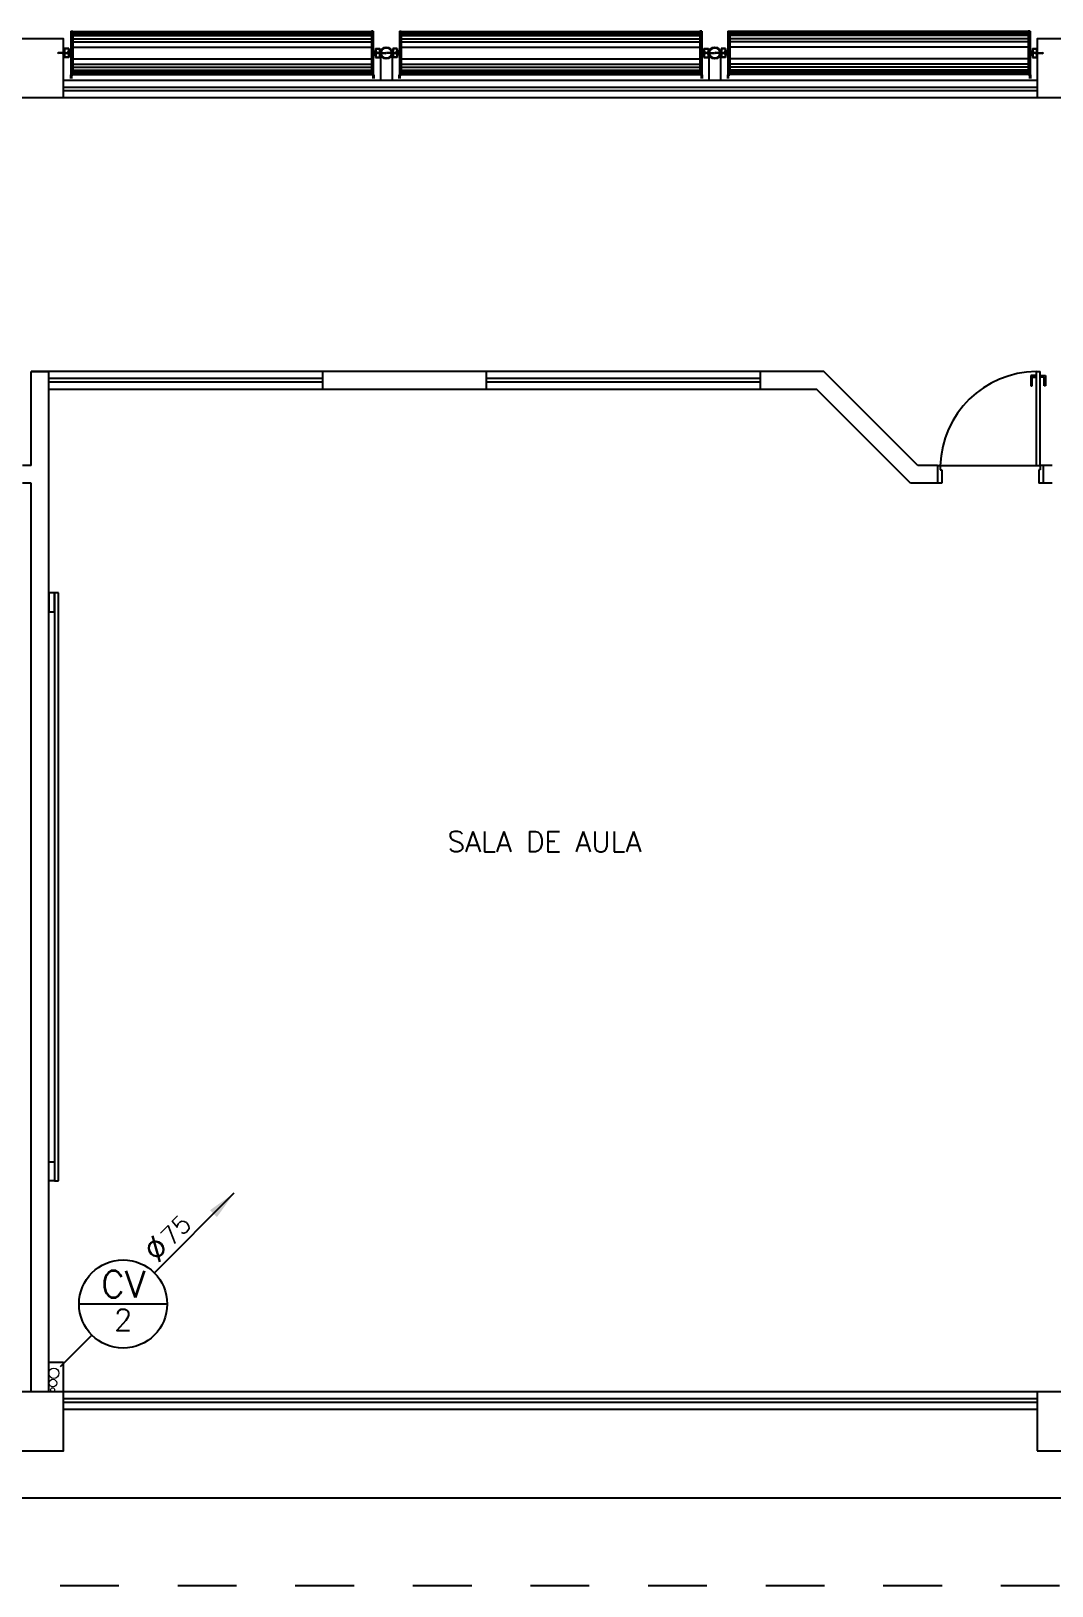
# Model space of a CAD drawing. Header units: millimetres. Extents: x -2485 to 3289, y -257 to 1952.
# Drawn here: x 23.791 to 25.527, y 36.214 to 38.86 of the extents above; entities that cross this region are included whole.
import ezdxf
from ezdxf.enums import TextEntityAlignment as Align

# ---------------------------------------------------------------- set-up
doc = ezdxf.new("R2010")
doc.units = ezdxf.units.MM
doc.header["$LTSCALE"] = 0.3
doc.linetypes.add('CONTINUO', pattern=[0])
doc.linetypes.add('HIDDEN2', pattern=[0.1875, 0.125, -0.0625])
for name, color, linetype in [('PAREDE', 7, 'CONTINUO'), ('PILAR', 2, 'Continuous'), ('PROJEÇÃO', 11, 'HIDDEN2'), ('TEX', 11, 'Continuous'), ('TEXTO', 3, 'Continuous')]:
    doc.layers.add(name, color=color, linetype=linetype)
doc.layers.add('prumada', color=9, linetype='Continuous', lineweight=15)
doc.styles.add('ROMANS', font='romans.shx', dxfattribs={"height": 0.03})

# ---------------------------------------------------------------- blocks, each defined once
blk = doc.blocks.new('V45')
at = {"layer": 'TEX', "color": 11}
for p, q in [((0.171, 0.171), (0.3069, 0.3069)), ((0.0115, 0.0115), (0.0649, 0.0649))]:
    blk.add_line(p, q, dxfattribs=at)
at = {"layer": 'TEX', "color": 5, "linetype": 'Continuous'}
blk.add_line((0.1929, 0.1179), (0.0429, 0.1179), dxfattribs=at)
blk.add_circle((0.1179, 0.1179), 0.075, dxfattribs=at)
at = {"layer": 'TEX', "color": 11}
blk.add_solid([(0.2656, 0.2774), (0.2774, 0.2656), (0.3069, 0.3069)], dxfattribs=at)
at = {"layer": 'TEX', "color": 5, "style": 'ROMANS'}
blk.add_text('%%c', height=0.04, rotation=45, dxfattribs=at).set_placement((0.1761, 0.1855))
at = {"layer": 'TEX', "color": 5, "linetype": 'Continuous', "style": 'ROMANS'}
blk.add_attdef('N', (0.2001, 0.2147), '', height=0.03, rotation=45, dxfattribs=at)
at = {"layer": 'TEX', "color": 9, "linetype": 'Continuous', "style": 'ROMANS'}
for tag, height, p in [('L', 0.045, (0.1179, 0.1292)), ('N', 0.036, (0.1179, 0.073))]:
    blk.add_attdef(tag, text='', height=height, dxfattribs=at).set_placement(p, align=Align.CENTER)

msp = doc.modelspace()

# ---------------------------------------------------------------- linework, layer by layer
at = {"layer": 'PAREDE'}
for p, q in [((23.858825, 38.859512), (23.858825, 38.779136)), ((23.858825, 38.859512), (23.86205, 38.859512)), ((23.86205, 38.859512), (23.86205, 38.78509)), ((23.86205, 38.859101), (24.36968, 38.859101)), ((24.36968, 38.859512), (24.36968, 38.78509)), ((24.372905, 38.859512), (24.36968, 38.859512)), ((24.372905, 38.859512), (24.372905, 38.779136)), ((24.417425, 38.859512), (24.417425, 38.779136)), ((24.417425, 38.859512), (24.42065, 38.859512)), ((24.42065, 38.859512), (24.42065, 38.78509)), ((24.42065, 38.859101), (24.92828, 38.859101)), ((24.92828, 38.859512), (24.92828, 38.78509)), ((24.931505, 38.859512), (24.92828, 38.859512)), ((24.931505, 38.859512), (24.931505, 38.779136)), ((24.976025, 38.859512), (24.976025, 38.779136)), ((24.976025, 38.859512), (24.97925, 38.859512)), ((24.97925, 38.859512), (24.97925, 38.78509)), ((25.48688, 38.859101), (24.97925, 38.859101)), ((25.48688, 38.859512), (25.48688, 38.78509)), ((25.490105, 38.859512), (25.48688, 38.859512)), ((25.490105, 38.859512), (25.490105, 38.779136)), ((23.86205, 38.857031), (24.36968, 38.857031)), ((23.86205, 38.854388), (24.36968, 38.854388)), ((23.86205, 38.851745), (24.36968, 38.851745)), ((23.86205, 38.84646), (24.36968, 38.84646)), ((23.86205, 38.841174), (24.36968, 38.841174)), ((23.86205, 38.832364), (24.36968, 38.832364)), ((24.42065, 38.857031), (24.92828, 38.857031)), ((24.42065, 38.854388), (24.92828, 38.854388)), ((24.42065, 38.851745), (24.92828, 38.851745)), ((24.42065, 38.84646), (24.92828, 38.84646)), ((24.42065, 38.841174), (24.92828, 38.841174)), ((24.42065, 38.832364), (24.92828, 38.832364)), ((25.48688, 38.857031), (24.97925, 38.857031)), ((25.48688, 38.854388), (24.97925, 38.854388)), ((25.48688, 38.851745), (24.97925, 38.851745)), ((25.48688, 38.84646), (24.97925, 38.84646)), ((25.48688, 38.841174), (24.97925, 38.841174)), ((25.48688, 38.832364), (24.97925, 38.832364)), ((23.838297, 38.822755), (23.836812, 38.822957)), ((23.836812, 38.821678), (23.836812, 38.822957)), ((23.838297, 38.82188), (23.836812, 38.821678)), ((23.838297, 38.822755), (23.838297, 38.82188)), ((23.843324, 38.822755), (23.838297, 38.822755)), ((23.843324, 38.82188), (23.838297, 38.82188)), ((23.838388, 38.822755), (23.838388, 38.82188)), ((23.846901, 38.822755), (23.843938, 38.822755)), ((23.846901, 38.82188), (23.843938, 38.82188)), ((23.847482, 38.829749), (23.847482, 38.814853)), ((23.85493, 38.829749), (23.847482, 38.829749)), ((23.85493, 38.814853), (23.847482, 38.814853)), ((23.854434, 38.829253), (23.847978, 38.829253)), ((23.847978, 38.829253), (23.847978, 38.815349)), ((23.847978, 38.82415), (23.848391, 38.82415)), ((23.847978, 38.820459), (23.847978, 38.82415)), ((23.847978, 38.820459), (23.848398, 38.820459)), ((23.854434, 38.815349), (23.847978, 38.815349)), ((23.848391, 38.820459), (23.848391, 38.82415)), ((23.848391, 38.823289), (23.849247, 38.823289)), ((23.848391, 38.82292), (23.849247, 38.82292)), ((23.848391, 38.821689), (23.849247, 38.821689)), ((23.848391, 38.82132), (23.849247, 38.82132)), ((23.849247, 38.82132), (23.849247, 38.823289)), ((23.849701, 38.822794), (23.849247, 38.821828)), ((23.849247, 38.822674), (23.84951, 38.822673)), ((23.849507, 38.822672), (23.849247, 38.822117)), ((23.849297, 38.821934), (23.849736, 38.821934)), ((23.849507, 38.822672), (23.849701, 38.822794)), ((23.849644, 38.822673), (23.850084, 38.822673)), ((23.850082, 38.822672), (23.849679, 38.821811)), ((23.849679, 38.821811), (23.849872, 38.821934)), ((23.850276, 38.822794), (23.849872, 38.821934)), ((23.849872, 38.821934), (23.85028, 38.821934)), ((23.850082, 38.822672), (23.850276, 38.822794)), ((23.850219, 38.822673), (23.850629, 38.822673)), ((23.850625, 38.82267), (23.850222, 38.82181)), ((23.850222, 38.82181), (23.850415, 38.821933)), ((23.850819, 38.822793), (23.850415, 38.821933)), ((23.850416, 38.821934), (23.850823, 38.821934)), ((23.850625, 38.82267), (23.850819, 38.822793)), ((23.850762, 38.822673), (23.851174, 38.822673)), ((23.851168, 38.822669), (23.850765, 38.821809)), ((23.850765, 38.821809), (23.850958, 38.821932)), ((23.851362, 38.822792), (23.850958, 38.821932)), ((23.850959, 38.821934), (23.851367, 38.821934)), ((23.851168, 38.822669), (23.851362, 38.822792)), ((23.851306, 38.822673), (23.851719, 38.822673)), ((23.851711, 38.822668), (23.851308, 38.821808)), ((23.851308, 38.821808), (23.851501, 38.821931)), ((23.851905, 38.822791), (23.851501, 38.821931)), ((23.851502, 38.821934), (23.851905, 38.821934)), ((23.851711, 38.822668), (23.851905, 38.822791)), ((23.85225, 38.822668), (23.851846, 38.821808)), ((23.851846, 38.821808), (23.85204, 38.821931)), ((23.851849, 38.822673), (23.852257, 38.822673)), ((23.852443, 38.822791), (23.85204, 38.821931)), ((23.852041, 38.821934), (23.85248, 38.821934)), ((23.85225, 38.822668), (23.852443, 38.822791)), ((23.852388, 38.822673), (23.852832, 38.822673)), ((23.852825, 38.822668), (23.852421, 38.821808)), ((23.852421, 38.821808), (23.852615, 38.821931)), ((23.853018, 38.822791), (23.852615, 38.821931)), ((23.852616, 38.821934), (23.85374, 38.821934)), ((23.852677, 38.824038), (23.852677, 38.820565)), ((23.858565, 38.824038), (23.852677, 38.824038)), ((23.858565, 38.820565), (23.852677, 38.820565)), ((23.852825, 38.822668), (23.853018, 38.822791)), ((23.852963, 38.822673), (23.85374, 38.822673)), ((23.853402, 38.824534), (23.853402, 38.820069)), ((23.855138, 38.824534), (23.853402, 38.824534)), ((23.855138, 38.820069), (23.853402, 38.820069)), ((23.853659, 38.821934), (23.853659, 38.822673)), ((23.85374, 38.821934), (23.85374, 38.822673)), ((23.854434, 38.829253), (23.854434, 38.815349)), ((23.85493, 38.829749), (23.85493, 38.814853)), ((23.857619, 38.825402), (23.855138, 38.825402)), ((23.855138, 38.825402), (23.855138, 38.8192)), ((23.857619, 38.8192), (23.855138, 38.8192)), ((23.857619, 38.825402), (23.857619, 38.8192)), ((23.858565, 38.82503), (23.857627, 38.82503)), ((23.857627, 38.82503), (23.857627, 38.819572)), ((23.857627, 38.824906), (23.858565, 38.824906)), ((23.857627, 38.824782), (23.858565, 38.824782)), ((23.857627, 38.824658), (23.858565, 38.824658)), ((23.857627, 38.824534), (23.858565, 38.824534)), ((23.857627, 38.824286), (23.858565, 38.824286)), ((23.857627, 38.824038), (23.858565, 38.824038)), ((23.857627, 38.823542), (23.858565, 38.823542)), ((23.857627, 38.821061), (23.858565, 38.821061)), ((23.857627, 38.820565), (23.858565, 38.820565)), ((23.857627, 38.820317), (23.858565, 38.820317)), ((23.857627, 38.820069), (23.858565, 38.820069)), ((23.857627, 38.819945), (23.858565, 38.819945)), ((23.857627, 38.81982), (23.858565, 38.81982)), ((23.857627, 38.819696), (23.858565, 38.819696)), ((23.858565, 38.819572), (23.857627, 38.819572)), ((23.858565, 38.82503), (23.858565, 38.819572)), ((23.86205, 38.812238), (24.36968, 38.812238)), ((24.373165, 38.82503), (24.374103, 38.82503)), ((24.373165, 38.82503), (24.373165, 38.819572)), ((24.374103, 38.824906), (24.373165, 38.824906)), ((24.374103, 38.824782), (24.373165, 38.824782)), ((24.374103, 38.824658), (24.373165, 38.824658)), ((24.374103, 38.824534), (24.373165, 38.824534)), ((24.374103, 38.824286), (24.373165, 38.824286)), ((24.374103, 38.824038), (24.373165, 38.824038)), ((24.373165, 38.824038), (24.379053, 38.824038)), ((24.374103, 38.823542), (24.373165, 38.823542)), ((24.374103, 38.821061), (24.373165, 38.821061)), ((24.374103, 38.820565), (24.373165, 38.820565)), ((24.373165, 38.820565), (24.379053, 38.820565)), ((24.374103, 38.820317), (24.373165, 38.820317)), ((24.374103, 38.820069), (24.373165, 38.820069)), ((24.374103, 38.819945), (24.373165, 38.819945)), ((24.374103, 38.81982), (24.373165, 38.81982)), ((24.374103, 38.819696), (24.373165, 38.819696)), ((24.373165, 38.819572), (24.374103, 38.819572)), ((24.374103, 38.82503), (24.374103, 38.819572)), ((24.374111, 38.825402), (24.376592, 38.825402)), ((24.374111, 38.825402), (24.374111, 38.8192)), ((24.374111, 38.8192), (24.376592, 38.8192)), ((24.376592, 38.825402), (24.376592, 38.8192)), ((24.376592, 38.824534), (24.378328, 38.824534)), ((24.376592, 38.820069), (24.378328, 38.820069)), ((24.3768, 38.829749), (24.3768, 38.814853)), ((24.3768, 38.829749), (24.384248, 38.829749)), ((24.3768, 38.814853), (24.384248, 38.814853)), ((24.377296, 38.829253), (24.383752, 38.829253)), ((24.377296, 38.829253), (24.377296, 38.815349)), ((24.377296, 38.815349), (24.383752, 38.815349)), ((24.37799, 38.821934), (24.37799, 38.822673)), ((24.378767, 38.822673), (24.37799, 38.822673)), ((24.379114, 38.821934), (24.37799, 38.821934)), ((24.378071, 38.821934), (24.378071, 38.822673)), ((24.378328, 38.824534), (24.378328, 38.820069)), ((24.378905, 38.822668), (24.378712, 38.822791)), ((24.378712, 38.822791), (24.379115, 38.821931)), ((24.379342, 38.822673), (24.378898, 38.822673)), ((24.378905, 38.822668), (24.379309, 38.821808)), ((24.379053, 38.824038), (24.379053, 38.820565)), ((24.379309, 38.821808), (24.379115, 38.821931)), ((24.379689, 38.821934), (24.37925, 38.821934)), ((24.37948, 38.822668), (24.379287, 38.822791)), ((24.379287, 38.822791), (24.37969, 38.821931)), ((24.379881, 38.822673), (24.379473, 38.822673)), ((24.37948, 38.822668), (24.379884, 38.821808)), ((24.379884, 38.821808), (24.37969, 38.821931)), ((24.380228, 38.821934), (24.379825, 38.821934)), ((24.379826, 38.822791), (24.380229, 38.821931)), ((24.380019, 38.822668), (24.379826, 38.822791)), ((24.380424, 38.822673), (24.380011, 38.822673)), ((24.380019, 38.822668), (24.380422, 38.821808)), ((24.380422, 38.821808), (24.380229, 38.821931)), ((24.380771, 38.821934), (24.380363, 38.821934)), ((24.380369, 38.822792), (24.380772, 38.821932)), ((24.380562, 38.822669), (24.380369, 38.822792)), ((24.380968, 38.822673), (24.380556, 38.822673)), ((24.380562, 38.822669), (24.380965, 38.821809)), ((24.380965, 38.821809), (24.380772, 38.821932)), ((24.381315, 38.821934), (24.380907, 38.821934)), ((24.380912, 38.822793), (24.381315, 38.821933)), ((24.381105, 38.82267), (24.380912, 38.822793)), ((24.381511, 38.822673), (24.381101, 38.822673)), ((24.381105, 38.82267), (24.381508, 38.82181)), ((24.381508, 38.82181), (24.381315, 38.821933)), ((24.381858, 38.821934), (24.38145, 38.821934)), ((24.381455, 38.822794), (24.381858, 38.821934)), ((24.381648, 38.822672), (24.381455, 38.822794)), ((24.382086, 38.822673), (24.381646, 38.822673)), ((24.381648, 38.822672), (24.382051, 38.821811)), ((24.382051, 38.821811), (24.381858, 38.821934)), ((24.382433, 38.821934), (24.381994, 38.821934)), ((24.382223, 38.822672), (24.382029, 38.822794)), ((24.382029, 38.822794), (24.382483, 38.821828)), ((24.382483, 38.822674), (24.38222, 38.822673)), ((24.382223, 38.822672), (24.382483, 38.822117)), ((24.38334, 38.823289), (24.382483, 38.823289)), ((24.382483, 38.82132), (24.382483, 38.823289)), ((24.38334, 38.82292), (24.382483, 38.82292)), ((24.38334, 38.821689), (24.382483, 38.821689)), ((24.38334, 38.82132), (24.382483, 38.82132)), ((24.383752, 38.820459), (24.383332, 38.820459)), ((24.383752, 38.82415), (24.38334, 38.82415)), ((24.38334, 38.820459), (24.38334, 38.82415)), ((24.383752, 38.829253), (24.383752, 38.815349)), ((24.383752, 38.820459), (24.383752, 38.82415)), ((24.384248, 38.829749), (24.384248, 38.814853)), ((24.384829, 38.822755), (24.387792, 38.822755)), ((24.384829, 38.82188), (24.387792, 38.82188)), ((24.385165, 38.822317), (24.385165, 38.776301)), ((24.388406, 38.822755), (24.393433, 38.822755)), ((24.388406, 38.82188), (24.393433, 38.82188)), ((24.393342, 38.822755), (24.393342, 38.82188)), ((24.393433, 38.822755), (24.394918, 38.822957)), ((24.393433, 38.822755), (24.393433, 38.82188)), ((24.393433, 38.82188), (24.394918, 38.821678)), ((24.394918, 38.821678), (24.394918, 38.822957)), ((24.396897, 38.822755), (24.395412, 38.822957)), ((24.395412, 38.821678), (24.395412, 38.822957)), ((24.396897, 38.82188), (24.395412, 38.821678)), ((24.396897, 38.822755), (24.396897, 38.82188)), ((24.401924, 38.822755), (24.396897, 38.822755)), ((24.401924, 38.82188), (24.396897, 38.82188)), ((24.396988, 38.822755), (24.396988, 38.82188)), ((24.405501, 38.822755), (24.402538, 38.822755)), ((24.405501, 38.82188), (24.402538, 38.82188)), ((24.405165, 38.822317), (24.405165, 38.776301)), ((24.406082, 38.829749), (24.406082, 38.814853)), ((24.41353, 38.829749), (24.406082, 38.829749)), ((24.41353, 38.814853), (24.406082, 38.814853)), ((24.413034, 38.829253), (24.406578, 38.829253)), ((24.406578, 38.829253), (24.406578, 38.815349)), ((24.406578, 38.82415), (24.406991, 38.82415)), ((24.406578, 38.820459), (24.406578, 38.82415)), ((24.406578, 38.820459), (24.406998, 38.820459)), ((24.413034, 38.815349), (24.406578, 38.815349)), ((24.406991, 38.820459), (24.406991, 38.82415)), ((24.406991, 38.823289), (24.407847, 38.823289)), ((24.406991, 38.82292), (24.407847, 38.82292)), ((24.406991, 38.821689), (24.407847, 38.821689)), ((24.406991, 38.82132), (24.407847, 38.82132)), ((24.407847, 38.82132), (24.407847, 38.823289)), ((24.408301, 38.822794), (24.407847, 38.821828)), ((24.407847, 38.822674), (24.40811, 38.822673)), ((24.408107, 38.822672), (24.407847, 38.822117)), ((24.407897, 38.821934), (24.408336, 38.821934)), ((24.408107, 38.822672), (24.408301, 38.822794)), ((24.408244, 38.822673), (24.408684, 38.822673)), ((24.408682, 38.822672), (24.408279, 38.821811)), ((24.408279, 38.821811), (24.408472, 38.821934)), ((24.408876, 38.822794), (24.408472, 38.821934)), ((24.408472, 38.821934), (24.40888, 38.821934)), ((24.408682, 38.822672), (24.408876, 38.822794)), ((24.408819, 38.822673), (24.409229, 38.822673)), ((24.409225, 38.82267), (24.408822, 38.82181)), ((24.408822, 38.82181), (24.409015, 38.821933)), ((24.409419, 38.822793), (24.409015, 38.821933)), ((24.409016, 38.821934), (24.409423, 38.821934)), ((24.409225, 38.82267), (24.409419, 38.822793)), ((24.409362, 38.822673), (24.409774, 38.822673)), ((24.409768, 38.822669), (24.409365, 38.821809)), ((24.409365, 38.821809), (24.409558, 38.821932)), ((24.409962, 38.822792), (24.409558, 38.821932)), ((24.409559, 38.821934), (24.409967, 38.821934)), ((24.409768, 38.822669), (24.409962, 38.822792)), ((24.409906, 38.822673), (24.410319, 38.822673)), ((24.410311, 38.822668), (24.409908, 38.821808)), ((24.409908, 38.821808), (24.410101, 38.821931)), ((24.410505, 38.822791), (24.410101, 38.821931)), ((24.410102, 38.821934), (24.410505, 38.821934)), ((24.410311, 38.822668), (24.410505, 38.822791)), ((24.41085, 38.822668), (24.410446, 38.821808)), ((24.410446, 38.821808), (24.41064, 38.821931)), ((24.410449, 38.822673), (24.410857, 38.822673)), ((24.411043, 38.822791), (24.41064, 38.821931)), ((24.410641, 38.821934), (24.41108, 38.821934)), ((24.41085, 38.822668), (24.411043, 38.822791)), ((24.410988, 38.822673), (24.411432, 38.822673)), ((24.411425, 38.822668), (24.411021, 38.821808)), ((24.411021, 38.821808), (24.411215, 38.821931)), ((24.411618, 38.822791), (24.411215, 38.821931)), ((24.411216, 38.821934), (24.41234, 38.821934)), ((24.411277, 38.824038), (24.411277, 38.820565)), ((24.417165, 38.824038), (24.411277, 38.824038)), ((24.417165, 38.820565), (24.411277, 38.820565)), ((24.411425, 38.822668), (24.411618, 38.822791)), ((24.411563, 38.822673), (24.41234, 38.822673)), ((24.412002, 38.824534), (24.412002, 38.820069)), ((24.413738, 38.824534), (24.412002, 38.824534)), ((24.413738, 38.820069), (24.412002, 38.820069)), ((24.412259, 38.821934), (24.412259, 38.822673)), ((24.41234, 38.821934), (24.41234, 38.822673)), ((24.413034, 38.829253), (24.413034, 38.815349)), ((24.41353, 38.829749), (24.41353, 38.814853)), ((24.416219, 38.825402), (24.413738, 38.825402)), ((24.413738, 38.825402), (24.413738, 38.8192)), ((24.416219, 38.8192), (24.413738, 38.8192)), ((24.416219, 38.825402), (24.416219, 38.8192)), ((24.417165, 38.82503), (24.416227, 38.82503)), ((24.416227, 38.82503), (24.416227, 38.819572)), ((24.416227, 38.824906), (24.417165, 38.824906)), ((24.416227, 38.824782), (24.417165, 38.824782)), ((24.416227, 38.824658), (24.417165, 38.824658)), ((24.416227, 38.824534), (24.417165, 38.824534)), ((24.416227, 38.824286), (24.417165, 38.824286)), ((24.416227, 38.824038), (24.417165, 38.824038)), ((24.416227, 38.823542), (24.417165, 38.823542)), ((24.416227, 38.821061), (24.417165, 38.821061)), ((24.416227, 38.820565), (24.417165, 38.820565)), ((24.416227, 38.820317), (24.417165, 38.820317)), ((24.416227, 38.820069), (24.417165, 38.820069)), ((24.416227, 38.819945), (24.417165, 38.819945)), ((24.416227, 38.81982), (24.417165, 38.81982)), ((24.416227, 38.819696), (24.417165, 38.819696)), ((24.417165, 38.819572), (24.416227, 38.819572)), ((24.417165, 38.82503), (24.417165, 38.819572)), ((24.42065, 38.812238), (24.92828, 38.812238)), ((24.931765, 38.82503), (24.932703, 38.82503)), ((24.931765, 38.82503), (24.931765, 38.819572)), ((24.932703, 38.824906), (24.931765, 38.824906)), ((24.932703, 38.824782), (24.931765, 38.824782)), ((24.932703, 38.824658), (24.931765, 38.824658)), ((24.932703, 38.824534), (24.931765, 38.824534)), ((24.932703, 38.824286), (24.931765, 38.824286)), ((24.932703, 38.824038), (24.931765, 38.824038)), ((24.931765, 38.824038), (24.937653, 38.824038)), ((24.932703, 38.823542), (24.931765, 38.823542)), ((24.932703, 38.821061), (24.931765, 38.821061)), ((24.932703, 38.820565), (24.931765, 38.820565)), ((24.931765, 38.820565), (24.937653, 38.820565)), ((24.932703, 38.820317), (24.931765, 38.820317)), ((24.932703, 38.820069), (24.931765, 38.820069)), ((24.932703, 38.819945), (24.931765, 38.819945)), ((24.932703, 38.81982), (24.931765, 38.81982)), ((24.932703, 38.819696), (24.931765, 38.819696)), ((24.931765, 38.819572), (24.932703, 38.819572)), ((24.932703, 38.82503), (24.932703, 38.819572)), ((24.932711, 38.825402), (24.935192, 38.825402)), ((24.932711, 38.825402), (24.932711, 38.8192)), ((24.932711, 38.8192), (24.935192, 38.8192)), ((24.935192, 38.825402), (24.935192, 38.8192)), ((24.935192, 38.824534), (24.936928, 38.824534)), ((24.935192, 38.820069), (24.936928, 38.820069)), ((24.9354, 38.829749), (24.9354, 38.814853)), ((24.9354, 38.829749), (24.942848, 38.829749)), ((24.9354, 38.814853), (24.942848, 38.814853)), ((24.935896, 38.829253), (24.942352, 38.829253)), ((24.935896, 38.829253), (24.935896, 38.815349)), ((24.935896, 38.815349), (24.942352, 38.815349)), ((24.93659, 38.821934), (24.93659, 38.822673)), ((24.937367, 38.822673), (24.93659, 38.822673)), ((24.937714, 38.821934), (24.93659, 38.821934)), ((24.936671, 38.821934), (24.936671, 38.822673)), ((24.936928, 38.824534), (24.936928, 38.820069)), ((24.937505, 38.822668), (24.937312, 38.822791)), ((24.937312, 38.822791), (24.937715, 38.821931)), ((24.937942, 38.822673), (24.937498, 38.822673)), ((24.937505, 38.822668), (24.937909, 38.821808)), ((24.937653, 38.824038), (24.937653, 38.820565)), ((24.937909, 38.821808), (24.937715, 38.821931)), ((24.938289, 38.821934), (24.93785, 38.821934)), ((24.93808, 38.822668), (24.937887, 38.822791)), ((24.937887, 38.822791), (24.93829, 38.821931)), ((24.938481, 38.822673), (24.938073, 38.822673)), ((24.93808, 38.822668), (24.938484, 38.821808)), ((24.938484, 38.821808), (24.93829, 38.821931)), ((24.938828, 38.821934), (24.938425, 38.821934)), ((24.938426, 38.822791), (24.938829, 38.821931)), ((24.938619, 38.822668), (24.938426, 38.822791)), ((24.939024, 38.822673), (24.938611, 38.822673)), ((24.938619, 38.822668), (24.939022, 38.821808)), ((24.939022, 38.821808), (24.938829, 38.821931)), ((24.939371, 38.821934), (24.938963, 38.821934)), ((24.938969, 38.822792), (24.939372, 38.821932)), ((24.939162, 38.822669), (24.938969, 38.822792)), ((24.939568, 38.822673), (24.939156, 38.822673)), ((24.939162, 38.822669), (24.939565, 38.821809)), ((24.939565, 38.821809), (24.939372, 38.821932)), ((24.939915, 38.821934), (24.939507, 38.821934)), ((24.939512, 38.822793), (24.939915, 38.821933)), ((24.939705, 38.82267), (24.939512, 38.822793)), ((24.940111, 38.822673), (24.939701, 38.822673)), ((24.939705, 38.82267), (24.940108, 38.82181)), ((24.940108, 38.82181), (24.939915, 38.821933)), ((24.940458, 38.821934), (24.94005, 38.821934)), ((24.940055, 38.822794), (24.940458, 38.821934)), ((24.940248, 38.822672), (24.940055, 38.822794)), ((24.940686, 38.822673), (24.940246, 38.822673)), ((24.940248, 38.822672), (24.940651, 38.821811)), ((24.940651, 38.821811), (24.940458, 38.821934)), ((24.941033, 38.821934), (24.940594, 38.821934)), ((24.940823, 38.822672), (24.940629, 38.822794)), ((24.940629, 38.822794), (24.941083, 38.821828)), ((24.941083, 38.822674), (24.94082, 38.822673)), ((24.940823, 38.822672), (24.941083, 38.822117)), ((24.94194, 38.823289), (24.941083, 38.823289)), ((24.941083, 38.82132), (24.941083, 38.823289)), ((24.94194, 38.82292), (24.941083, 38.82292)), ((24.94194, 38.821689), (24.941083, 38.821689)), ((24.94194, 38.82132), (24.941083, 38.82132)), ((24.942352, 38.820459), (24.941932, 38.820459)), ((24.942352, 38.82415), (24.94194, 38.82415)), ((24.94194, 38.820459), (24.94194, 38.82415)), ((24.942352, 38.829253), (24.942352, 38.815349)), ((24.942352, 38.820459), (24.942352, 38.82415)), ((24.942848, 38.829749), (24.942848, 38.814853)), ((24.943429, 38.822755), (24.946392, 38.822755)), ((24.943429, 38.82188), (24.946392, 38.82188)), ((24.943765, 38.822317), (24.943765, 38.776301)), ((24.947006, 38.822755), (24.952033, 38.822755)), ((24.947006, 38.82188), (24.952033, 38.82188)), ((24.951942, 38.822755), (24.951942, 38.82188)), ((24.952033, 38.822755), (24.953518, 38.822957)), ((24.952033, 38.822755), (24.952033, 38.82188)), ((24.952033, 38.82188), (24.953518, 38.821678)), ((24.953518, 38.821678), (24.953518, 38.822957)), ((24.955497, 38.822755), (24.954012, 38.822957)), ((24.954012, 38.821678), (24.954012, 38.822957)), ((24.955497, 38.82188), (24.954012, 38.821678)), ((24.955497, 38.822755), (24.955497, 38.82188)), ((24.960524, 38.822755), (24.955497, 38.822755)), ((24.960524, 38.82188), (24.955497, 38.82188)), ((24.955588, 38.822755), (24.955588, 38.82188)), ((24.964101, 38.822755), (24.961138, 38.822755)), ((24.964101, 38.82188), (24.961138, 38.82188)), ((24.963765, 38.822317), (24.963765, 38.776301)), ((24.964682, 38.829749), (24.964682, 38.814853)), ((24.97213, 38.829749), (24.964682, 38.829749)), ((24.97213, 38.814853), (24.964682, 38.814853)), ((24.971634, 38.829253), (24.965178, 38.829253)), ((24.965178, 38.829253), (24.965178, 38.815349)), ((24.965178, 38.82415), (24.965591, 38.82415)), ((24.965178, 38.820459), (24.965178, 38.82415)), ((24.965178, 38.820459), (24.965598, 38.820459)), ((24.971634, 38.815349), (24.965178, 38.815349)), ((24.965591, 38.820459), (24.965591, 38.82415)), ((24.965591, 38.823289), (24.966447, 38.823289)), ((24.965591, 38.82292), (24.966447, 38.82292)), ((24.965591, 38.821689), (24.966447, 38.821689)), ((24.965591, 38.82132), (24.966447, 38.82132)), ((24.966447, 38.82132), (24.966447, 38.823289)), ((24.966901, 38.822794), (24.966447, 38.821828)), ((24.966447, 38.822674), (24.96671, 38.822673)), ((24.966707, 38.822672), (24.966447, 38.822117)), ((24.966497, 38.821934), (24.966936, 38.821934)), ((24.966707, 38.822672), (24.966901, 38.822794)), ((24.966844, 38.822673), (24.967284, 38.822673)), ((24.967282, 38.822672), (24.966879, 38.821811)), ((24.966879, 38.821811), (24.967072, 38.821934)), ((24.967476, 38.822794), (24.967072, 38.821934)), ((24.967072, 38.821934), (24.96748, 38.821934)), ((24.967282, 38.822672), (24.967476, 38.822794)), ((24.967419, 38.822673), (24.967829, 38.822673)), ((24.967825, 38.82267), (24.967422, 38.82181)), ((24.967422, 38.82181), (24.967615, 38.821933)), ((24.968019, 38.822793), (24.967615, 38.821933)), ((24.967616, 38.821934), (24.968023, 38.821934)), ((24.967825, 38.82267), (24.968019, 38.822793)), ((24.967962, 38.822673), (24.968374, 38.822673)), ((24.968368, 38.822669), (24.967965, 38.821809)), ((24.967965, 38.821809), (24.968158, 38.821932)), ((24.968562, 38.822792), (24.968158, 38.821932)), ((24.968159, 38.821934), (24.968567, 38.821934)), ((24.968368, 38.822669), (24.968562, 38.822792)), ((24.968506, 38.822673), (24.968919, 38.822673)), ((24.968911, 38.822668), (24.968508, 38.821808)), ((24.968508, 38.821808), (24.968701, 38.821931)), ((24.969105, 38.822791), (24.968701, 38.821931)), ((24.968702, 38.821934), (24.969105, 38.821934)), ((24.968911, 38.822668), (24.969105, 38.822791)), ((24.96945, 38.822668), (24.969046, 38.821808)), ((24.969046, 38.821808), (24.96924, 38.821931)), ((24.969049, 38.822673), (24.969457, 38.822673)), ((24.969643, 38.822791), (24.96924, 38.821931)), ((24.969241, 38.821934), (24.96968, 38.821934)), ((24.96945, 38.822668), (24.969643, 38.822791)), ((24.969588, 38.822673), (24.970032, 38.822673)), ((24.970025, 38.822668), (24.969621, 38.821808)), ((24.969621, 38.821808), (24.969815, 38.821931)), ((24.970218, 38.822791), (24.969815, 38.821931)), ((24.969816, 38.821934), (24.97094, 38.821934)), ((24.969877, 38.824038), (24.969877, 38.820565)), ((24.975765, 38.824038), (24.969877, 38.824038)), ((24.975765, 38.820565), (24.969877, 38.820565)), ((24.970025, 38.822668), (24.970218, 38.822791)), ((24.970163, 38.822673), (24.97094, 38.822673)), ((24.970602, 38.824534), (24.970602, 38.820069)), ((24.972338, 38.824534), (24.970602, 38.824534)), ((24.972338, 38.820069), (24.970602, 38.820069)), ((24.970859, 38.821934), (24.970859, 38.822673)), ((24.97094, 38.821934), (24.97094, 38.822673)), ((24.971634, 38.829253), (24.971634, 38.815349)), ((24.97213, 38.829749), (24.97213, 38.814853)), ((24.974819, 38.825402), (24.972338, 38.825402)), ((24.972338, 38.825402), (24.972338, 38.8192)), ((24.974819, 38.8192), (24.972338, 38.8192)), ((24.974819, 38.825402), (24.974819, 38.8192)), ((24.975765, 38.82503), (24.974827, 38.82503)), ((24.974827, 38.82503), (24.974827, 38.819572)), ((24.974827, 38.824906), (24.975765, 38.824906)), ((24.974827, 38.824782), (24.975765, 38.824782)), ((24.974827, 38.824658), (24.975765, 38.824658)), ((24.974827, 38.824534), (24.975765, 38.824534)), ((24.974827, 38.824286), (24.975765, 38.824286)), ((24.974827, 38.824038), (24.975765, 38.824038)), ((24.974827, 38.823542), (24.975765, 38.823542)), ((24.974827, 38.821061), (24.975765, 38.821061)), ((24.974827, 38.820565), (24.975765, 38.820565)), ((24.974827, 38.820317), (24.975765, 38.820317)), ((24.974827, 38.820069), (24.975765, 38.820069)), ((24.974827, 38.819945), (24.975765, 38.819945)), ((24.974827, 38.81982), (24.975765, 38.81982)), ((24.974827, 38.819696), (24.975765, 38.819696)), ((24.975765, 38.819572), (24.974827, 38.819572)), ((24.975765, 38.82503), (24.975765, 38.819572)), ((25.48688, 38.812238), (24.97925, 38.812238)), ((25.490365, 38.82503), (25.491303, 38.82503)), ((25.490365, 38.82503), (25.490365, 38.819572)), ((25.491303, 38.824906), (25.490365, 38.824906)), ((25.491303, 38.824782), (25.490365, 38.824782)), ((25.491303, 38.824658), (25.490365, 38.824658)), ((25.491303, 38.824534), (25.490365, 38.824534)), ((25.491303, 38.824286), (25.490365, 38.824286)), ((25.491303, 38.824038), (25.490365, 38.824038)), ((25.490365, 38.824038), (25.496253, 38.824038)), ((25.491303, 38.823542), (25.490365, 38.823542)), ((25.491303, 38.821061), (25.490365, 38.821061)), ((25.491303, 38.820565), (25.490365, 38.820565)), ((25.490365, 38.820565), (25.496253, 38.820565)), ((25.491303, 38.820317), (25.490365, 38.820317)), ((25.491303, 38.820069), (25.490365, 38.820069)), ((25.491303, 38.819945), (25.490365, 38.819945)), ((25.491303, 38.81982), (25.490365, 38.81982)), ((25.491303, 38.819696), (25.490365, 38.819696)), ((25.490365, 38.819572), (25.491303, 38.819572)), ((25.491303, 38.82503), (25.491303, 38.819572)), ((25.491311, 38.825402), (25.493792, 38.825402)), ((25.491311, 38.825402), (25.491311, 38.8192)), ((25.491311, 38.8192), (25.493792, 38.8192)), ((25.493792, 38.825402), (25.493792, 38.8192)), ((25.493792, 38.824534), (25.495528, 38.824534)), ((25.493792, 38.820069), (25.495528, 38.820069)), ((25.494, 38.829749), (25.494, 38.814853)), ((25.494, 38.829749), (25.501448, 38.829749)), ((25.494, 38.814853), (25.501448, 38.814853)), ((25.494496, 38.829253), (25.500952, 38.829253)), ((25.494496, 38.829253), (25.494496, 38.815349)), ((25.494496, 38.815349), (25.500952, 38.815349)), ((25.49519, 38.821934), (25.49519, 38.822673)), ((25.495967, 38.822673), (25.49519, 38.822673)), ((25.496314, 38.821934), (25.49519, 38.821934)), ((25.495271, 38.821934), (25.495271, 38.822673)), ((25.495528, 38.824534), (25.495528, 38.820069)), ((25.496105, 38.822668), (25.495912, 38.822791)), ((25.495912, 38.822791), (25.496315, 38.821931)), ((25.496542, 38.822673), (25.496098, 38.822673)), ((25.496105, 38.822668), (25.496509, 38.821808)), ((25.496253, 38.824038), (25.496253, 38.820565)), ((25.496509, 38.821808), (25.496315, 38.821931)), ((25.496889, 38.821934), (25.49645, 38.821934)), ((25.49668, 38.822668), (25.496487, 38.822791)), ((25.496487, 38.822791), (25.49689, 38.821931)), ((25.497081, 38.822673), (25.496673, 38.822673)), ((25.49668, 38.822668), (25.497084, 38.821808)), ((25.497084, 38.821808), (25.49689, 38.821931)), ((25.497428, 38.821934), (25.497025, 38.821934)), ((25.497026, 38.822791), (25.497429, 38.821931)), ((25.497219, 38.822668), (25.497026, 38.822791)), ((25.497624, 38.822673), (25.497211, 38.822673)), ((25.497219, 38.822668), (25.497622, 38.821808)), ((25.497622, 38.821808), (25.497429, 38.821931)), ((25.497971, 38.821934), (25.497563, 38.821934)), ((25.497569, 38.822792), (25.497972, 38.821932)), ((25.497762, 38.822669), (25.497569, 38.822792)), ((25.498168, 38.822673), (25.497756, 38.822673)), ((25.497762, 38.822669), (25.498165, 38.821809)), ((25.498165, 38.821809), (25.497972, 38.821932)), ((25.498515, 38.821934), (25.498107, 38.821934)), ((25.498112, 38.822793), (25.498515, 38.821933)), ((25.498305, 38.82267), (25.498112, 38.822793)), ((25.498711, 38.822673), (25.498301, 38.822673)), ((25.498305, 38.82267), (25.498708, 38.82181)), ((25.498708, 38.82181), (25.498515, 38.821933)), ((25.499058, 38.821934), (25.49865, 38.821934)), ((25.498655, 38.822794), (25.499058, 38.821934)), ((25.498848, 38.822672), (25.498655, 38.822794)), ((25.499286, 38.822673), (25.498846, 38.822673)), ((25.498848, 38.822672), (25.499251, 38.821811)), ((25.499251, 38.821811), (25.499058, 38.821934)), ((25.499633, 38.821934), (25.499194, 38.821934)), ((25.499423, 38.822672), (25.499229, 38.822794)), ((25.499229, 38.822794), (25.499683, 38.821828)), ((25.499683, 38.822674), (25.49942, 38.822673)), ((25.499423, 38.822672), (25.499683, 38.822117)), ((25.50054, 38.823289), (25.499683, 38.823289)), ((25.499683, 38.82132), (25.499683, 38.823289)), ((25.50054, 38.82292), (25.499683, 38.82292)), ((25.50054, 38.821689), (25.499683, 38.821689)), ((25.50054, 38.82132), (25.499683, 38.82132)), ((25.500952, 38.820459), (25.500532, 38.820459)), ((25.500952, 38.82415), (25.50054, 38.82415)), ((25.50054, 38.820459), (25.50054, 38.82415)), ((25.500952, 38.829253), (25.500952, 38.815349)), ((25.500952, 38.820459), (25.500952, 38.82415)), ((25.501448, 38.829749), (25.501448, 38.814853)), ((25.502029, 38.822755), (25.504992, 38.822755)), ((25.502029, 38.82188), (25.504992, 38.82188)), ((25.505606, 38.822755), (25.510633, 38.822755)), ((25.505606, 38.82188), (25.510633, 38.82188)), ((25.510542, 38.822755), (25.510542, 38.82188)), ((25.510633, 38.822755), (25.512118, 38.822957)), ((25.510633, 38.822755), (25.510633, 38.82188)), ((25.510633, 38.82188), (25.512118, 38.821678)), ((25.512118, 38.821678), (25.512118, 38.822957)), ((23.858081, 38.78509), (23.858081, 38.779136)), ((23.858825, 38.78509), (23.858081, 38.78509)), ((23.859569, 38.804936), (23.858825, 38.804936)), ((23.858825, 38.78509), (23.86205, 38.78509)), ((23.859569, 38.804936), (23.859569, 38.779136)), ((23.86205, 38.803429), (24.36968, 38.803429)), ((23.86205, 38.798143), (24.36968, 38.798143)), ((23.86205, 38.792857), (24.36968, 38.792857)), ((23.86205, 38.790214), (24.36968, 38.790214)), ((23.86205, 38.787571), (24.36968, 38.787571)), ((23.86205, 38.785487), (24.36968, 38.785487)), ((24.372905, 38.78509), (24.36968, 38.78509)), ((24.372161, 38.804936), (24.372161, 38.779136)), ((24.372905, 38.78509), (24.373649, 38.78509)), ((24.373649, 38.78509), (24.373649, 38.779136)), ((24.416681, 38.78509), (24.416681, 38.779136)), ((24.417425, 38.78509), (24.416681, 38.78509)), ((24.418169, 38.804936), (24.417425, 38.804936)), ((24.417425, 38.78509), (24.42065, 38.78509)), ((24.418169, 38.804936), (24.418169, 38.779136)), ((24.42065, 38.803429), (24.92828, 38.803429)), ((24.42065, 38.798143), (24.92828, 38.798143)), ((24.42065, 38.792857), (24.92828, 38.792857)), ((24.42065, 38.790214), (24.92828, 38.790214)), ((24.42065, 38.787571), (24.92828, 38.787571)), ((24.42065, 38.785487), (24.92828, 38.785487)), ((24.931505, 38.78509), (24.92828, 38.78509)), ((24.930761, 38.804936), (24.931505, 38.804936)), ((24.930761, 38.804936), (24.930761, 38.779136)), ((24.931505, 38.78509), (24.932249, 38.78509)), ((24.932249, 38.78509), (24.932249, 38.779136)), ((24.975281, 38.78509), (24.975281, 38.779136)), ((24.976025, 38.78509), (24.975281, 38.78509)), ((24.976769, 38.804936), (24.976025, 38.804936)), ((24.976025, 38.78509), (24.97925, 38.78509)), ((24.976769, 38.804936), (24.976769, 38.779136)), ((25.48688, 38.803429), (24.97925, 38.803429)), ((25.48688, 38.798143), (24.97925, 38.798143)), ((25.48688, 38.792857), (24.97925, 38.792857)), ((25.48688, 38.790214), (24.97925, 38.790214)), ((25.48688, 38.787571), (24.97925, 38.787571)), ((25.48688, 38.785487), (24.97925, 38.785487)), ((25.490105, 38.78509), (25.48688, 38.78509)), ((25.489361, 38.804936), (25.490105, 38.804936)), ((25.489361, 38.804936), (25.489361, 38.779136)), ((25.490105, 38.78509), (25.490849, 38.78509)), ((25.490849, 38.78509), (25.490849, 38.779136)), ((23.846365, 38.776301), (25.502365, 38.776301)), ((23.846365, 38.764301), (25.502365, 38.764301)), ((23.846365, 38.758301), (25.502365, 38.758301)), ((23.846365, 38.746301), (25.502365, 38.746301)), ((23.791365, 38.280301), (23.821365, 38.280301)), ((23.821365, 38.280301), (23.791365, 38.280301)), ((23.791365, 38.120301), (23.791365, 38.280301)), ((23.791365, 38.280301), (23.821365, 38.280301)), ((23.791365, 38.120301), (23.791365, 38.280301)), ((23.821365, 36.544301), (23.821365, 38.280301)), ((25.139365, 38.280301), (23.821365, 38.280301)), ((24.287365, 38.250301), (24.287365, 38.280301)), ((24.565365, 38.250301), (24.565365, 38.280301)), ((25.031365, 38.250301), (25.031365, 38.280301)), ((25.299365, 38.120301), (25.139365, 38.280301)), ((25.500365, 38.280301), (25.500365, 38.120301)), ((25.500365, 38.280301), (25.507365, 38.280301)), ((25.507365, 38.120301), (25.507365, 38.280301)), ((23.791365, 38.120301), (23.791365, 38.253301)), ((23.791365, 38.120301), (23.791365, 38.250301)), ((23.791365, 38.120301), (23.791365, 38.250301)), ((24.287365, 38.268301), (23.821365, 38.268301)), ((24.287365, 38.262301), (23.821365, 38.262301)), ((23.821365, 38.250301), (25.126939, 38.250301)), ((25.031365, 38.268301), (24.565365, 38.268301)), ((25.031365, 38.262301), (24.565365, 38.262301)), ((25.286939, 38.090301), (25.126939, 38.250301)), ((25.500365, 38.273719), (25.491615, 38.273719)), ((25.491615, 38.273719), (25.491615, 38.256219)), ((25.491615, 38.256219), (25.493803, 38.256219)), ((25.493803, 38.256219), (25.493803, 38.270919)), ((25.493803, 38.270919), (25.500365, 38.270919)), ((25.507365, 38.273719), (25.516115, 38.273719)), ((25.513928, 38.270919), (25.507365, 38.270919)), ((25.513928, 38.256219), (25.513928, 38.270919)), ((25.516115, 38.256219), (25.513928, 38.256219)), ((25.516115, 38.273719), (25.516115, 38.256219)), ((23.791365, 38.120301), (23.776365, 38.120301)), ((25.332365, 38.120301), (25.299365, 38.120301)), ((25.332365, 38.120301), (25.332365, 38.090301)), ((25.332365, 38.120301), (25.337365, 38.120301)), ((25.337365, 38.120301), (25.500365, 38.120301)), ((25.337365, 38.120301), (25.337365, 38.113301)), ((25.500365, 38.120301), (25.507365, 38.120301)), ((25.512365, 38.120301), (25.507365, 38.120301)), ((25.507365, 38.120301), (25.507365, 38.113301)), ((25.527365, 38.120301), (25.512365, 38.120301)), ((25.512365, 38.120301), (25.512365, 38.090301)), ((25.337365, 38.113301), (25.339865, 38.113301)), ((25.339865, 38.113301), (25.339865, 38.090301)), ((25.507365, 38.113301), (25.504865, 38.113301)), ((25.504865, 38.113301), (25.504865, 38.090301)), ((23.791365, 38.090301), (23.776365, 38.090301)), ((23.791365, 36.544301), (23.791365, 38.090301)), ((25.332365, 38.090301), (25.286939, 38.090301)), ((25.339865, 38.090301), (25.332365, 38.090301)), ((25.512365, 38.090301), (25.504865, 38.090301)), ((25.527365, 38.090301), (25.512365, 38.090301)), ((23.83066, 37.90369), (23.821365, 37.90369)), ((23.821365, 37.90369), (23.821365, 37.871591)), ((23.83066, 37.871591), (23.83066, 37.90369)), ((23.83766, 37.90369), (23.83066, 37.90369)), ((23.83066, 37.90369), (23.83066, 36.90369)), ((23.83766, 36.90369), (23.83766, 37.90369)), ((23.821365, 37.871591), (23.83066, 37.871591)), ((23.821365, 36.90369), (23.821365, 36.935789)), ((23.821365, 36.935789), (23.83066, 36.935789)), ((23.83066, 36.935789), (23.83066, 36.90369)), ((23.83066, 36.90369), (23.821365, 36.90369)), ((23.83066, 36.90369), (23.83766, 36.90369)), ((23.846365, 36.594118), (23.821365, 36.594118)), ((23.846365, 36.544301), (23.846365, 36.594118)), ((25.502365, 36.544301), (23.846365, 36.544301)), ((25.502365, 36.532301), (23.846365, 36.532301)), ((25.502365, 36.526301), (23.846365, 36.526301)), ((25.502365, 36.514301), (23.846365, 36.514301)), ((22.110365, 36.364296), (30.710365, 36.364301))]:
    msp.add_line(p, q, dxfattribs=at)
for centre, radius in [((24.395165, 38.822317), 0.01), ((24.953765, 38.822317), 0.01), ((24.953765, 38.822317), 0.01), ((24.395165, 38.822317), 0.009), ((24.953765, 38.822317), 0.009)]:
    msp.add_circle(centre, radius, dxfattribs=at)
for centre, radius, start, end in [((23.84334, 38.822123), 0.000244, 114.587816, 266.350102), ((23.84313, 38.822581), 0.000261, 294.587816, 41.785808), ((23.844132, 38.822581), 0.000261, 138.214192, 245.412184), ((23.843923, 38.822123), 0.000244, 273.649898, 65.412184), ((23.849063, 38.823104), 0.000185, 271.525508, 88.474492), ((23.848104, 38.822304), 0.001143, 327.45179, 32.54821), ((23.849065, 38.821505), 0.000185, 270.926586, 89.073414), ((24.382665, 38.821505), 0.000185, 90.926586, 269.073414), ((24.382667, 38.823104), 0.000185, 91.525508, 268.474492), ((24.383626, 38.822304), 0.001143, 147.45179, 212.54821), ((24.387807, 38.822123), 0.000244, 114.587816, 266.350102), ((24.387598, 38.822581), 0.000261, 294.587816, 41.785808), ((24.3886, 38.822581), 0.000261, 138.214192, 245.412184), ((24.38839, 38.822123), 0.000244, 273.649898, 65.412184), ((24.40194, 38.822123), 0.000244, 114.587816, 266.350102), ((24.40173, 38.822581), 0.000261, 294.587816, 41.785808), ((24.402732, 38.822581), 0.000261, 138.214192, 245.412184), ((24.402523, 38.822123), 0.000244, 273.649898, 65.412184), ((24.407663, 38.823104), 0.000185, 271.525508, 88.474492), ((24.406704, 38.822304), 0.001143, 327.45179, 32.54821), ((24.407665, 38.821505), 0.000185, 270.926586, 89.073414), ((24.941265, 38.821505), 0.000185, 90.926586, 269.073414), ((24.941267, 38.823104), 0.000185, 91.525508, 268.474492), ((24.942226, 38.822304), 0.001143, 147.45179, 212.54821), ((24.946407, 38.822123), 0.000244, 114.587816, 266.350102), ((24.946198, 38.822581), 0.000261, 294.587816, 41.785808), ((24.9472, 38.822581), 0.000261, 138.214192, 245.412184), ((24.94699, 38.822123), 0.000244, 273.649898, 65.412184), ((24.96054, 38.822123), 0.000244, 114.587816, 266.350102), ((24.96033, 38.822581), 0.000261, 294.587816, 41.785808), ((24.961332, 38.822581), 0.000261, 138.214192, 245.412184), ((24.961123, 38.822123), 0.000244, 273.649898, 65.412184), ((24.966263, 38.823104), 0.000185, 271.525508, 88.474492), ((24.965304, 38.822304), 0.001143, 327.45179, 32.54821), ((24.966265, 38.821505), 0.000185, 270.926586, 89.073414), ((25.499865, 38.821505), 0.000185, 90.926586, 269.073414), ((25.499867, 38.823104), 0.000185, 91.525508, 268.474492), ((25.500826, 38.822304), 0.001143, 147.45179, 212.54821), ((25.505007, 38.822123), 0.000244, 114.587816, 266.350102), ((25.504798, 38.822581), 0.000261, 294.587816, 41.785808), ((25.5058, 38.822581), 0.000261, 138.214192, 245.412184), ((25.50559, 38.822123), 0.000244, 273.649898, 65.412184), ((25.502395, 38.115205), 0.165108, 90.704342, 178.231371)]:
    msp.add_arc(centre, radius, start, end, dxfattribs=at)
at = {"layer": 'PILAR'}
for points in [[(23.766365, 38.746301), (23.846365, 38.746301), (23.846365, 38.846301), (23.766365, 38.846301)], [(25.502365, 38.746301), (25.582365, 38.746301), (25.582365, 38.846301), (25.502365, 38.846301)], [(23.766365, 36.444301), (23.846365, 36.444301), (23.846365, 36.544301), (23.766365, 36.544301)], [(25.502365, 36.444301), (25.582365, 36.444301), (25.582365, 36.544301), (25.502365, 36.544301)]]:
    msp.add_lwpolyline(points, close=True, dxfattribs=at)
at = {"layer": 'PROJEÇÃO'}
msp.add_line((30.940365, 36.214301), (22.085365, 36.214301), dxfattribs=at)
at = {"layer": 'prumada'}
for centre, radius in [((23.829584, 36.575986), 0.00883), ((23.82807, 36.559472), 0.00645), ((23.827604, 36.547935), 0.0034)]:
    msp.add_circle(centre, radius, dxfattribs=at)

# ---------------------------------------------------------------- block references
ref = msp.add_blockref('V45', (23.829584, 36.575986), dxfattribs=at)
ref.add_attrib('L', 'CV', dxfattribs={"layer": 'TEX', "color": 9, "linetype": 'Continuous', "height": 0.045, "style": 'ROMANS'}).set_placement((23.947517, 36.705212), align=Align.CENTER)
ref.add_attrib('N', '2', dxfattribs={"layer": 'TEX', "color": 9, "linetype": 'Continuous', "height": 0.036, "style": 'ROMANS'}).set_placement((23.947517, 36.648976), align=Align.CENTER)
ref.add_attrib('N', '75', (24.02966, 36.790657), dxfattribs={"layer": 'TEX', "color": 5, "linetype": 'Continuous', "height": 0.03, "rotation": 45, "style": 'ROMANS'})

# ---------------------------------------------------------------- texts
at = {"layer": 'TEXTO', "insert": (24.664036, 37.480535), "char_height": 0.035, "width": 1, "attachment_point": 5, "style": 'ROMANS'}
msp.add_mtext('{\\Fromans.shx|c0;SALA DE AULA}', dxfattribs=at)

doc.saveas('drawing.dxf')
